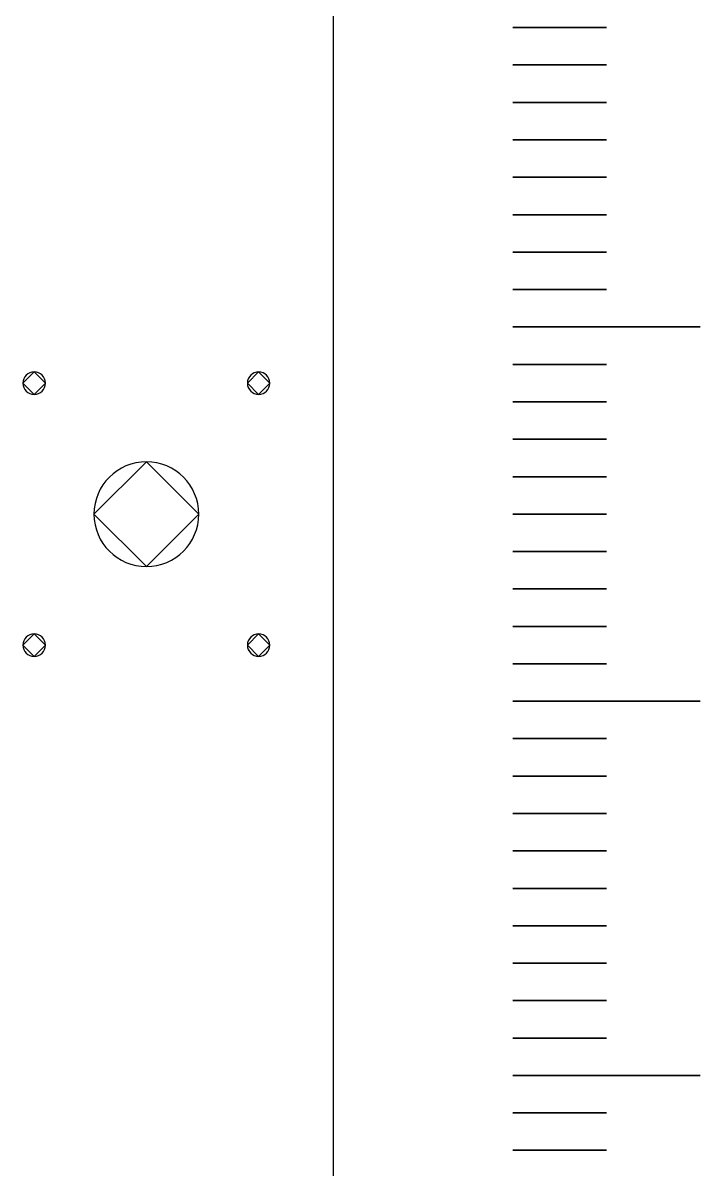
# Model space of a CAD drawing. Header units: inches. Extents: x 0 to 594, y -420 to 0.
# Drawn here: x 263.26 to 281.36, y -218.58 to -187.96 of the extents above; entities that cross this region are included whole.
import ezdxf

# ---------------------------------------------------------------- set-up
doc = ezdxf.new("R2010")
doc.units = ezdxf.units.IN
doc.header["$MEASUREMENT"] = 0

msp = doc.modelspace()

# ---------------------------------------------------------------- linework, layer by layer
at = {"color": 18, "true_color": 0x000000}
for p, q in [((271.562, -246.083), (271.562, -26.083)), ((263.562, -197.283), (263.262, -197.583)), ((263.862, -197.583), (263.562, -197.283)), ((269.562, -197.283), (269.262, -197.583)), ((269.862, -197.583), (269.562, -197.283)), ((263.262, -197.583), (263.562, -197.883)), ((263.562, -197.883), (263.862, -197.583)), ((269.262, -197.583), (269.562, -197.883)), ((269.562, -197.883), (269.862, -197.583)), ((266.562, -199.683), (265.162, -201.083)), ((267.962, -201.083), (266.562, -199.683)), ((265.162, -201.083), (266.562, -202.483)), ((266.562, -202.483), (267.962, -201.083)), ((263.562, -204.283), (263.262, -204.583)), ((263.862, -204.583), (263.562, -204.283)), ((269.562, -204.283), (269.262, -204.583)), ((269.862, -204.583), (269.562, -204.283)), ((263.262, -204.583), (263.562, -204.883)), ((263.562, -204.883), (263.862, -204.583)), ((269.262, -204.583), (269.562, -204.883)), ((269.562, -204.883), (269.862, -204.583))]:
    msp.add_line(p, q, dxfattribs=at)
at = {"color": 7, "true_color": 0xffffff}
msp.add_line((271.562, -246.083), (271.562, -26.083), dxfattribs=at)
at = {"color": 152, "true_color": 0x007ac0}
for p, q in [((276.359, -188.081), (278.859, -188.081)), ((278.859, -188.081), (276.359, -188.081)), ((276.359, -189.081), (278.859, -189.081)), ((278.859, -189.081), (276.359, -189.081)), ((276.359, -190.081), (278.859, -190.081)), ((278.859, -190.081), (276.359, -190.081)), ((276.359, -191.081), (278.859, -191.081)), ((278.859, -191.081), (276.359, -191.081)), ((276.359, -192.081), (278.859, -192.081)), ((278.859, -192.081), (276.359, -192.081)), ((276.359, -193.081), (278.859, -193.081)), ((278.859, -193.081), (276.359, -193.081)), ((276.359, -194.081), (278.859, -194.081)), ((278.859, -194.081), (276.359, -194.081)), ((276.359, -195.081), (278.859, -195.081)), ((278.859, -195.081), (276.359, -195.081)), ((276.359, -196.081), (281.359, -196.081)), ((281.359, -196.081), (276.359, -196.081)), ((276.359, -196.081), (278.859, -196.081)), ((278.859, -196.081), (276.359, -196.081)), ((276.359, -197.081), (278.859, -197.081)), ((278.859, -197.081), (276.359, -197.081)), ((276.359, -198.081), (278.859, -198.081)), ((278.859, -198.081), (276.359, -198.081)), ((276.359, -199.081), (278.859, -199.081)), ((278.859, -199.081), (276.359, -199.081)), ((276.359, -200.081), (278.859, -200.081)), ((278.859, -200.081), (276.359, -200.081)), ((276.359, -201.081), (278.859, -201.081)), ((278.859, -201.081), (276.359, -201.081)), ((276.359, -202.081), (278.859, -202.081)), ((278.859, -202.081), (276.359, -202.081)), ((276.359, -203.081), (278.859, -203.081)), ((278.859, -203.081), (276.359, -203.081)), ((276.359, -204.081), (278.859, -204.081)), ((278.859, -204.081), (276.359, -204.081)), ((276.359, -205.081), (278.859, -205.081)), ((278.859, -205.081), (276.359, -205.081)), ((276.359, -206.081), (281.359, -206.081)), ((281.359, -206.081), (276.359, -206.081)), ((276.359, -206.081), (278.859, -206.081)), ((278.859, -206.081), (276.359, -206.081)), ((276.359, -207.081), (278.859, -207.081)), ((278.859, -207.081), (276.359, -207.081)), ((276.359, -208.081), (278.859, -208.081)), ((278.859, -208.081), (276.359, -208.081)), ((276.359, -209.081), (278.859, -209.081)), ((278.859, -209.081), (276.359, -209.081)), ((276.359, -210.081), (278.859, -210.081)), ((278.859, -210.081), (276.359, -210.081)), ((276.359, -211.081), (278.859, -211.081)), ((278.859, -211.081), (276.359, -211.081)), ((276.359, -212.081), (278.859, -212.081)), ((278.859, -212.081), (276.359, -212.081)), ((276.359, -213.081), (278.859, -213.081)), ((278.859, -213.081), (276.359, -213.081)), ((276.359, -214.081), (278.859, -214.081)), ((278.859, -214.081), (276.359, -214.081)), ((276.359, -215.081), (278.859, -215.081)), ((278.859, -215.081), (276.359, -215.081)), ((276.359, -216.081), (281.359, -216.081)), ((281.359, -216.081), (276.359, -216.081)), ((276.359, -216.081), (278.859, -216.081)), ((278.859, -216.081), (276.359, -216.081)), ((276.359, -217.081), (278.859, -217.081)), ((278.859, -217.081), (276.359, -217.081)), ((276.359, -218.081), (278.859, -218.081)), ((278.859, -218.081), (276.359, -218.081))]:
    msp.add_line(p, q, dxfattribs=at)
at = {"color": 18, "true_color": 0x000000}
for centre, radius, start, end in [((263.562, -197.583), 0.3, 90, 180), ((263.562, -197.583), 0.3, 0, 90), ((269.562, -197.583), 0.3, 90, 180), ((269.562, -197.583), 0.3, 0, 90), ((263.562, -197.583), 0.3, 180, 270), ((263.562, -197.583), 0.3, 270, 0), ((269.562, -197.583), 0.3, 180, 270), ((269.562, -197.583), 0.3, 270, 0), ((266.562, -201.083), 1.4, 90, 180), ((266.562, -201.083), 1.4, 0, 90), ((266.562, -201.083), 1.4, 180, 270), ((266.562, -201.083), 1.4, 270, 0), ((263.562, -204.583), 0.3, 90, 180), ((263.562, -204.583), 0.3, 0, 90), ((269.562, -204.583), 0.3, 90, 180), ((269.562, -204.583), 0.3, 0, 90), ((263.562, -204.583), 0.3, 180, 270), ((263.562, -204.583), 0.3, 270, 0), ((269.562, -204.583), 0.3, 180, 270), ((269.562, -204.583), 0.3, 270, 0)]:
    msp.add_arc(centre, radius, start, end, dxfattribs=at)

doc.saveas('drawing.dxf')
